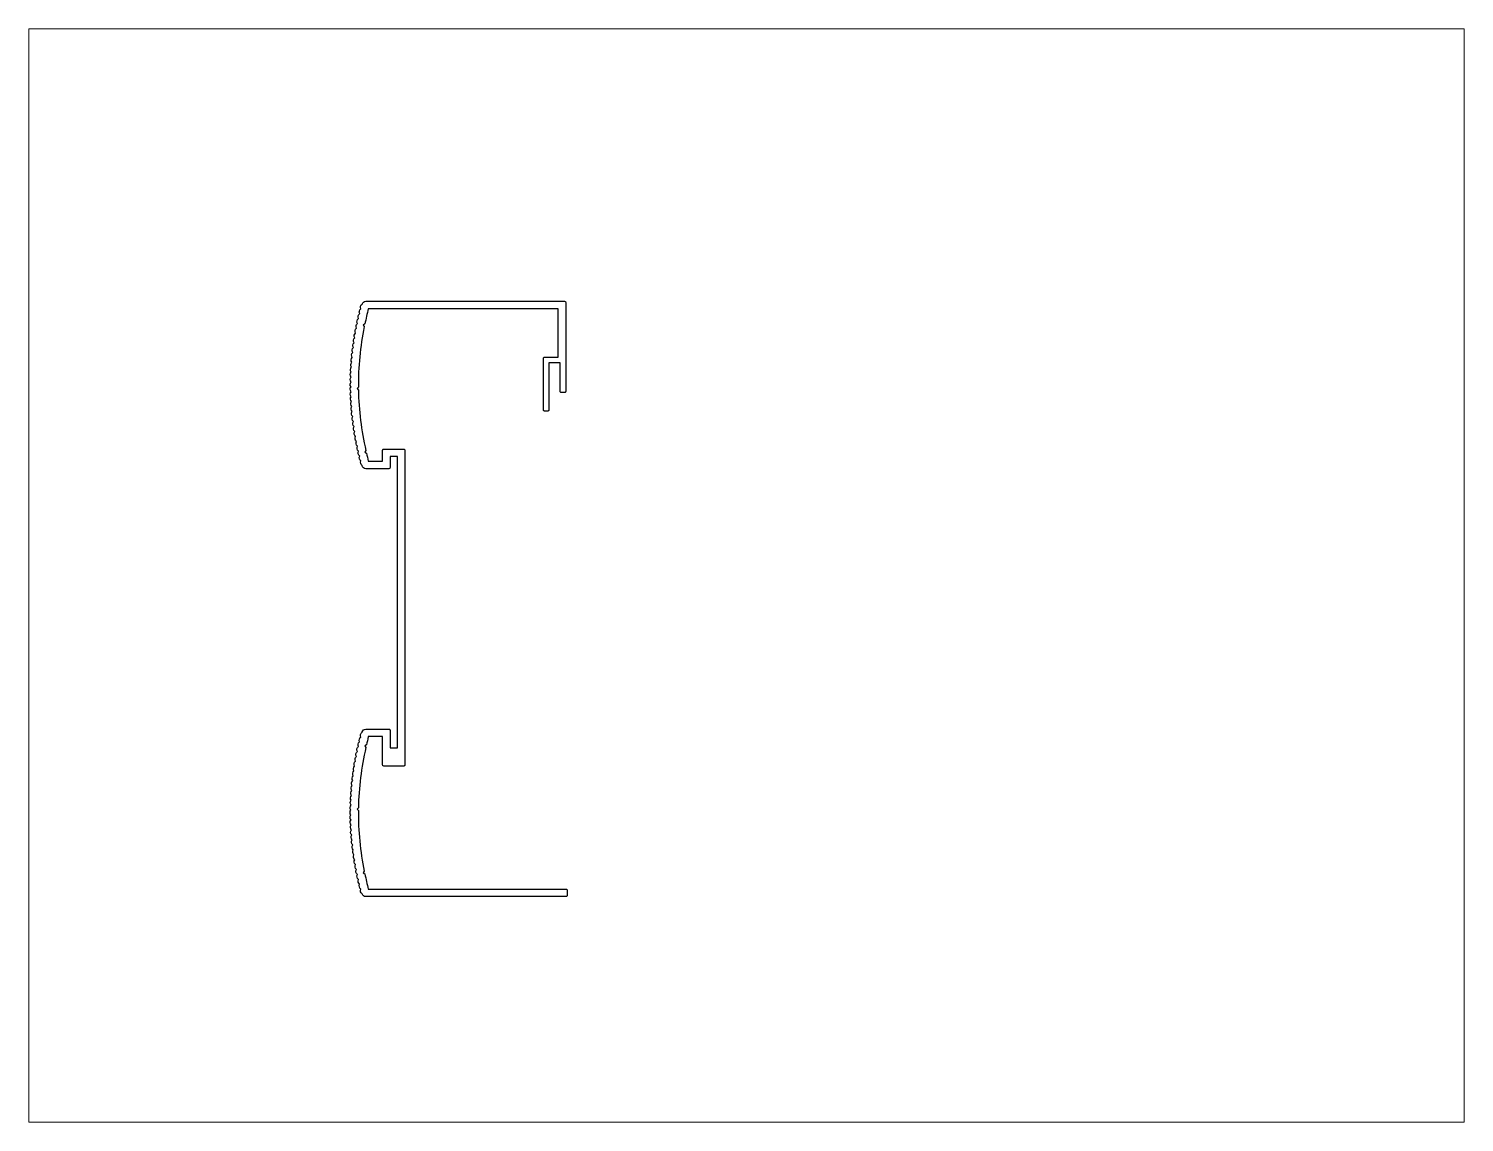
# Paper-space layout 'Layout1' of a CAD drawing. Extents: x 27 to 240, y 20 to 183.
# The model-space entities are those that its viewports show. They can reach past a viewport. Long polylines and large blocks are cut down to what shows.
import ezdxf

# ---------------------------------------------------------------- set-up
doc = ezdxf.new("R2010")
doc.units = 0
doc.header["$LTSCALE"] = 15
doc.header["$MEASUREMENT"] = 0
doc.layers.get('0').update_dxf_attribs({"linetype": 'CONTINUOUS'})

msp = doc.modelspace()

# ---------------------------------------------------------------- linework, layer by layer
at = {"ltscale": 0.05}
msp.add_lwpolyline([(141.94, 179.79, -0.414214), (141.64, 179.49), (140.74, 179.49, -0.414214), (140.44, 179.79), (140.44, 187.49), (137.44, 187.49), (137.44, 174.79, -0.414214), (137.14, 174.49), (136.24, 174.49, -0.414214), (135.94, 174.79), (135.94, 188.69, -0.414214), (136.24, 188.99), (139.94, 188.99), (139.94, 201.99), (88.87, 201.99, 0.011085), (87.98, 197.9), (87.54, 197.62), (87.82, 197.19, 0.052888), (86.22, 180.87), (85.86, 180.52), (86.23, 180.15, 0.052763), (88.23, 163.92), (87.96, 163.48), (88.41, 163.2, 0.004982), (88.87, 160.99), (92.73, 160.99), (92.73, 163.99, -0.414214), (93.03, 164.29), (98.43, 164.29, -0.414214), (98.73, 163.99), (98.73, 79.39, -0.414214), (98.43, 79.09), (93.03, 79.09, -0.414214), (92.73, 79.39), (92.73, 86.99), (88.87, 86.99, 0.004982), (88.41, 84.78), (87.96, 84.51), (88.23, 84.06, 0.052763), (86.23, 67.83), (85.86, 67.47), (86.22, 67.11, 0.052888), (87.82, 50.8), (87.54, 50.36), (87.98, 50.08, 0.011085), (88.87, 45.99), (142.02, 45.99, -0.414214), (142.32, 45.69), (142.32, 44.29, -0.414214), (142.02, 43.99), (88.22, 43.99, -0.335293), (87.25, 44.72, -0.000072), (87.25, 44.74, -0.385947), (86.9, 46.04, -0.384593), (86.56, 47.33, -0.385534), (86.26, 48.64, -0.389524), (85.96, 49.96, -0.384593), (85.69, 51.27, -0.385534), (85.46, 52.6, -0.389524), (85.23, 53.93, -0.384593), (85.03, 55.26, -0.385534), (84.86, 56.59, -0.389524), (84.69, 57.93, -0.384593), (84.55, 59.26, -0.385534), (84.45, 60.6, -0.389524), (84.36, 61.95, -0.384593), (84.29, 63.29, -0.384593), (84.24, 64.63, -0.378494), (84.22, 65.95, -0.374831), (84.23, 67.27, -0.37693), (84.26, 68.59, -0.378494), (84.3, 69.91, -0.374831), (84.36, 71.22, -0.37693), (84.45, 72.54, -0.378494), (84.56, 73.86, -0.374831), (84.69, 75.17, -0.37693), (84.85, 76.48, -0.378494), (85.03, 77.79, -0.374831), (85.22, 79.09, -0.37693), (85.45, 80.39, -0.374831), (85.69, 81.69, -0.37693), (85.95, 82.98, -0.390627), (86.25, 84.3, -0.386028), (86.56, 85.61, -0.37693), (86.88, 86.89, -0.386331), (87.23, 88.19, -0.000251), (87.25, 88.27, -0.335293), (88.22, 88.99), (94.43, 88.99, -0.414214), (94.73, 88.69), (94.73, 83.99), (96.73, 83.99), (96.73, 162.29), (94.73, 162.29), (94.73, 159.29, -0.414214), (94.43, 158.99), (88.22, 158.99, -0.370915), (87.23, 159.84, -0.371618), (86.92, 161.11, -0.384593), (86.58, 162.41, -0.385534), (86.28, 163.72, -0.389524), (85.98, 165.04, -0.384593), (85.71, 166.35, -0.385534), (85.48, 167.67, -0.389524), (85.26, 169.01, -0.384593), (85.05, 170.33, -0.385534), (84.88, 171.66, -0.389524), (84.71, 173, -0.384593), (84.57, 174.34, -0.385534), (84.47, 175.68, -0.389524), (84.38, 177.03, -0.384593), (84.31, 178.36, -0.384593), (84.27, 179.7, -0.378494), (84.24, 181.03, -0.374831), (84.25, 182.34, -0.37693), (84.28, 183.66, -0.378494), (84.32, 184.98, -0.374831), (84.38, 186.3, -0.37693), (84.47, 187.61, -0.378494), (84.58, 188.93, -0.374831), (84.72, 190.24, -0.37693), (84.87, 191.55, -0.378494), (85.05, 192.87, -0.374831), (85.24, 194.17, -0.37693), (85.47, 195.47, -0.374831), (85.71, 196.76, -0.37693), (85.97, 198.05, -0.390627), (86.27, 199.37, -0.386028), (86.58, 200.68, -0.37693), (86.9, 201.96, -0.386333), (87.25, 203.26, -0.336224), (88.22, 203.99), (141.64, 203.99, -0.414214), (141.94, 203.69)], format="xyb", close=True, dxfattribs=at)

psp = doc.layouts.get("Layout1")

# ---------------------------------------------------------------- viewports
at = {"layer": '0', "color": 0, "linetype": 'ByBlock', "ltscale": 0.05}
psp.add_viewport(center=(133.35, 101.6), size=(213.36, 162.56), view_center_point=(190.51, 130.3), view_height=293.8955, dxfattribs=at)

doc.saveas('drawing.dxf')
